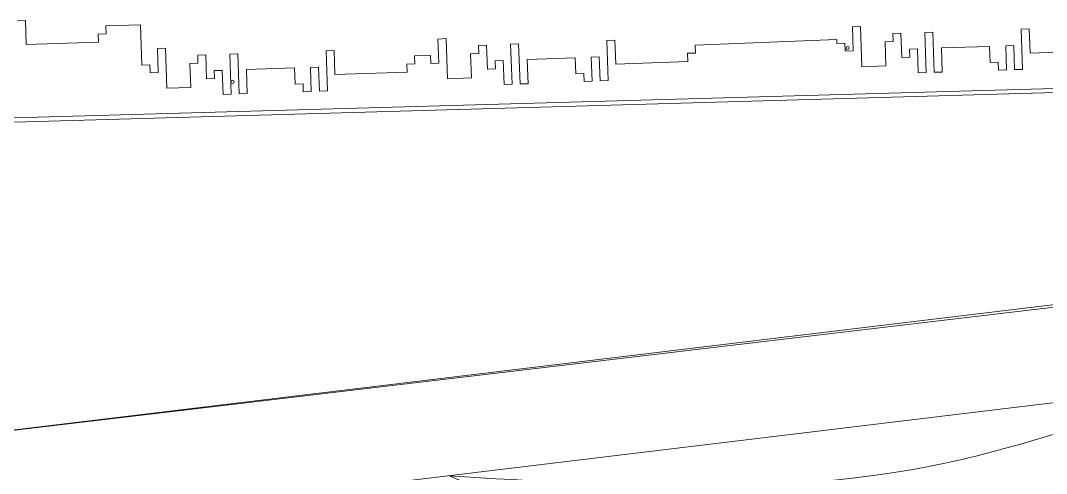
# Model space of a CAD drawing. Header units: metres. Extents: x -48 to 2360, y -1392 to 453.
# Drawn here: x 698.91 to 723.25, y -942.6 to -931.86 of the extents above; entities that cross this region are included whole.
import ezdxf

# ---------------------------------------------------------------- set-up
doc = ezdxf.new("R2010")
doc.units = ezdxf.units.M
doc.layers.add('JARDINERAS', color=93, linetype='Continuous', lineweight=5, transparency=0.4)
doc.layers.add('TODO', color=210, linetype='Continuous', lineweight=5)

msp = doc.modelspace()

# ---------------------------------------------------------------- linework, layer by layer
at = {"layer": 'JARDINERAS', "transparency": 33554687, "flags": 128}
for points in [[(699.023, -931.856), (698.833, -931.863)], [(699.042, -932.427), (699.023, -931.856)], [(700.939, -932.173), (700.748, -932.18)], [(701.752, -931.956), (700.932, -931.983)], [(700.932, -931.983), (700.939, -932.173)], [(701.784, -932.913), (701.752, -931.956)], [(718.833, -932.001), (718.643, -932.007)], [(718.643, -932.007), (718.662, -932.578)], [(718.865, -932.952), (718.833, -932.001)], [(719.791, -932.159), (719.601, -932.165)], [(719.601, -932.165), (719.607, -932.356)], [(719.81, -932.73), (719.791, -932.159)], [(720.552, -932.134), (720.362, -932.14)], [(720.362, -932.14), (720.394, -933.091)], [(720.584, -933.085), (720.552, -932.134)], [(722.835, -932.057), (722.645, -932.064)], [(722.645, -932.064), (722.677, -933.015)], [(722.855, -932.628), (722.835, -932.057)], [(700.755, -932.37), (699.042, -932.427)], [(700.748, -932.18), (700.755, -932.37)], [(709, -932.287), (708.809, -932.295)], [(708.809, -932.295), (708.832, -932.866)], [(709.037, -933.239), (709, -932.287)], [(710.719, -932.411), (710.529, -932.418)], [(710.529, -932.418), (710.566, -933.369)], [(710.756, -933.362), (710.719, -932.411)], [(713.002, -932.322), (712.812, -932.329)], [(712.812, -932.329), (712.849, -933.28)], [(713.025, -932.892), (713.002, -932.322)], [(718.271, -932.307), (714.912, -932.438)], [(718.275, -932.4), (718.271, -932.307)], [(718.465, -932.394), (718.275, -932.4)], [(718.472, -932.584), (718.465, -932.394)], [(719.607, -932.356), (719.417, -932.362)], [(719.417, -932.362), (719.436, -932.933)], [(702.342, -932.514), (702.152, -932.52)], [(702.152, -932.52), (702.171, -933.091)], [(702.374, -933.465), (702.342, -932.523), (702.342, -932.514)], [(704.061, -932.646), (703.871, -932.653)], [(703.871, -932.653), (703.903, -933.604)], [(704.093, -933.598), (704.061, -932.646)], [(706.344, -932.57), (706.154, -932.576)], [(706.154, -932.576), (706.186, -933.528)], [(706.364, -933.141), (706.344, -932.57)], [(709.776, -932.638), (709.585, -932.646)], [(709.585, -932.646), (709.608, -933.216)], [(709.958, -932.441), (709.768, -932.448)], [(709.768, -932.448), (709.776, -932.638)], [(709.981, -933.011), (709.958, -932.441)], [(714.919, -932.628), (714.729, -932.635)], [(714.729, -932.635), (714.737, -932.826)], [(714.912, -932.438), (714.919, -932.628)], [(718.662, -932.578), (718.472, -932.584)], [(720.184, -932.527), (719.994, -932.533)], [(719.994, -932.533), (720, -932.724)], [(720.203, -933.098), (720.184, -932.527)], [(721.897, -932.47), (720.755, -932.508)], [(720.755, -932.508), (720.774, -933.079)], [(721.909, -932.85), (721.897, -932.47)], [(722.468, -932.45), (722.277, -932.457)], [(722.277, -932.457), (722.296, -933.028)], [(722.487, -933.021), (722.468, -932.45)], [(724.567, -932.571), (722.855, -932.628)], [(703.116, -932.869), (702.926, -932.875)], [(702.926, -932.875), (702.945, -933.446)], [(703.3, -932.672), (703.11, -932.678)], [(703.11, -932.678), (703.116, -932.869)], [(703.319, -933.243), (703.3, -932.672)], [(708.26, -932.887), (708.07, -932.893)], [(708.07, -932.893), (708.076, -933.083)], [(708.634, -932.683), (708.254, -932.697)], [(708.254, -932.697), (708.26, -932.887)], [(708.642, -932.873), (708.634, -932.683)], [(708.832, -932.866), (708.642, -932.873)], [(710.354, -932.806), (710.163, -932.814)], [(710.163, -932.814), (710.171, -933.004)], [(710.376, -933.377), (710.354, -932.806)], [(712.066, -932.739), (710.924, -932.784)], [(710.924, -932.784), (710.947, -933.355)], [(712.081, -933.12), (712.066, -932.739)], [(712.637, -932.717), (712.446, -932.724)], [(712.446, -932.724), (712.469, -933.295)], [(712.659, -933.288), (712.637, -932.717)], [(714.737, -932.826), (713.025, -932.892)], [(720, -932.724), (719.81, -932.73)], [(722.1, -932.844), (721.909, -932.85)], [(722.106, -933.034), (722.1, -932.844)], [(701.974, -932.907), (701.784, -932.913)], [(701.981, -933.097), (701.974, -932.907)], [(702.171, -933.091), (701.981, -933.097)], [(703.693, -933.04), (703.503, -933.046)], [(703.503, -933.046), (703.509, -933.236)], [(703.712, -933.611), (703.693, -933.04)], [(705.406, -932.982), (704.264, -933.021)], [(704.264, -933.021), (704.283, -933.591)], [(705.418, -933.363), (705.406, -932.982)], [(705.977, -932.963), (705.786, -932.97)], [(705.786, -932.97), (705.805, -933.541)], [(705.996, -933.534), (705.977, -932.963)], [(708.076, -933.083), (706.364, -933.141)], [(710.171, -933.004), (709.981, -933.011)], [(712.271, -933.112), (712.081, -933.12)], [(712.278, -933.303), (712.271, -933.112)], [(719.436, -932.933), (718.865, -932.952)], [(720.394, -933.091), (720.203, -933.098)], [(720.774, -933.079), (720.584, -933.085)], [(722.296, -933.028), (722.106, -933.034)], [(722.677, -933.015), (722.487, -933.021)], [(703.509, -933.236), (703.319, -933.243)], [(705.609, -933.357), (705.418, -933.363)], [(705.615, -933.547), (705.609, -933.357)], [(709.608, -933.216), (709.037, -933.239)], [(710.566, -933.369), (710.376, -933.377)], [(710.947, -933.355), (710.756, -933.362)], [(712.469, -933.295), (712.278, -933.303)], [(712.849, -933.28), (712.659, -933.288)], [(702.945, -933.446), (702.374, -933.465)], [(703.903, -933.604), (703.712, -933.611)], [(704.283, -933.591), (704.093, -933.598)], [(705.805, -933.541), (705.615, -933.547)], [(706.186, -933.528), (705.996, -933.534)]]:
    msp.add_lwpolyline(points, dxfattribs=at)
at = {"layer": 'JARDINERAS', "transparency": 33554687}
for centre, major_axis, start_param, end_param in [((718.53, -932.509), (-0.027, 0.0269), 3.926991, 10.210176), ((703.935, -933.314), (0.0269, 0.027), 5.497787, 11.780972)]:
    msp.add_ellipse(centre, major_axis=major_axis, ratio=1, start_param=start_param, end_param=end_param, dxfattribs=at)
at = {"layer": 'JARDINERAS', "ltscale": 0.05, "transparency": 33554687}
for points in [[(725.492, -940.997), (720.802, -944.905), (709.077, -942.655)], [(725.492, -940.997), (720.799, -942.367), (709.077, -942.655)]]:
    msp.add_spline(points, degree=3, dxfattribs=at)
at = {"layer": 'TODO', "transparency": 33554687}
msp.add_line((733.921, -937.339), (691.011, -942.496), dxfattribs=at)
at = {"layer": 'TODO', "transparency": 33554687, "flags": 128}
for points in [[(736.803, -933.187), (697.068, -934.312), (692.272, -934.442)], [(734.093, -933.264), (734.098, -933.168), (697.065, -934.212), (694.82, -934.275)]]:
    msp.add_lwpolyline(points, dxfattribs=at)
at = {"layer": 'TODO', "ltscale": 7, "transparency": 33554687}
msp.add_lwpolyline([(702.871, -1023.561), (691.011, -942.496), (736.519, -937.11), (736.519, -939.363), (735.089, -975.157), (735.247, -993.091), (754.469, -989.947), (761.964, -991.068), (761.101, -1009.361)], close=True, dxfattribs=at)
at = {"layer": 'TODO', "ltscale": 0.05, "transparency": 33554687, "flags": 128}
for points in [[(733.673, -939.688), (693.708, -944.508)], [(733.672, -939.689), (693.708, -944.508)]]:
    msp.add_lwpolyline(points, dxfattribs=at)

doc.saveas('drawing.dxf')
